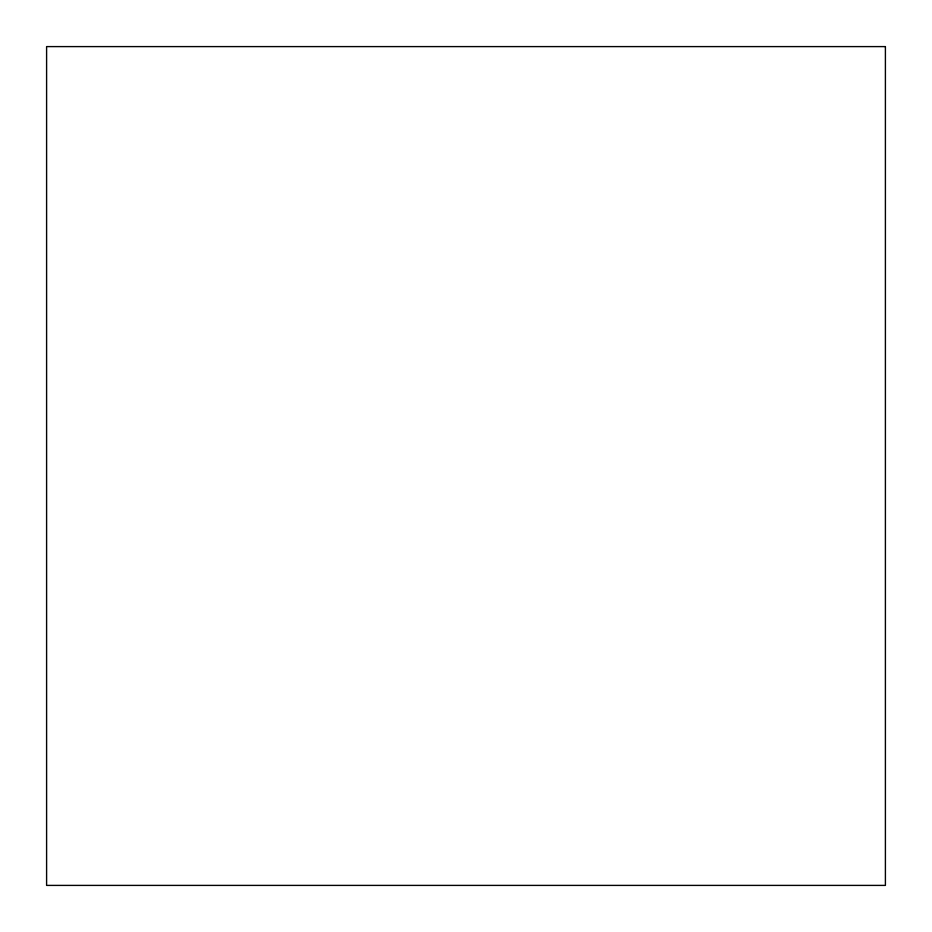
<?xml version="1.0" encoding="UTF-8"?>
<svg xmlns="http://www.w3.org/2000/svg" width="932" height="932" viewBox="0 0 932 932"><rect width="100%" height="100%" fill="white"/><g stroke="black" fill="none" stroke-linecap="round" stroke-linejoin="round"><path stroke-width="1.4" d="M885.4 46.6L46.6 46.6L46.6 885.4L885.4 885.4L885.4 46.6"/></g></svg>
